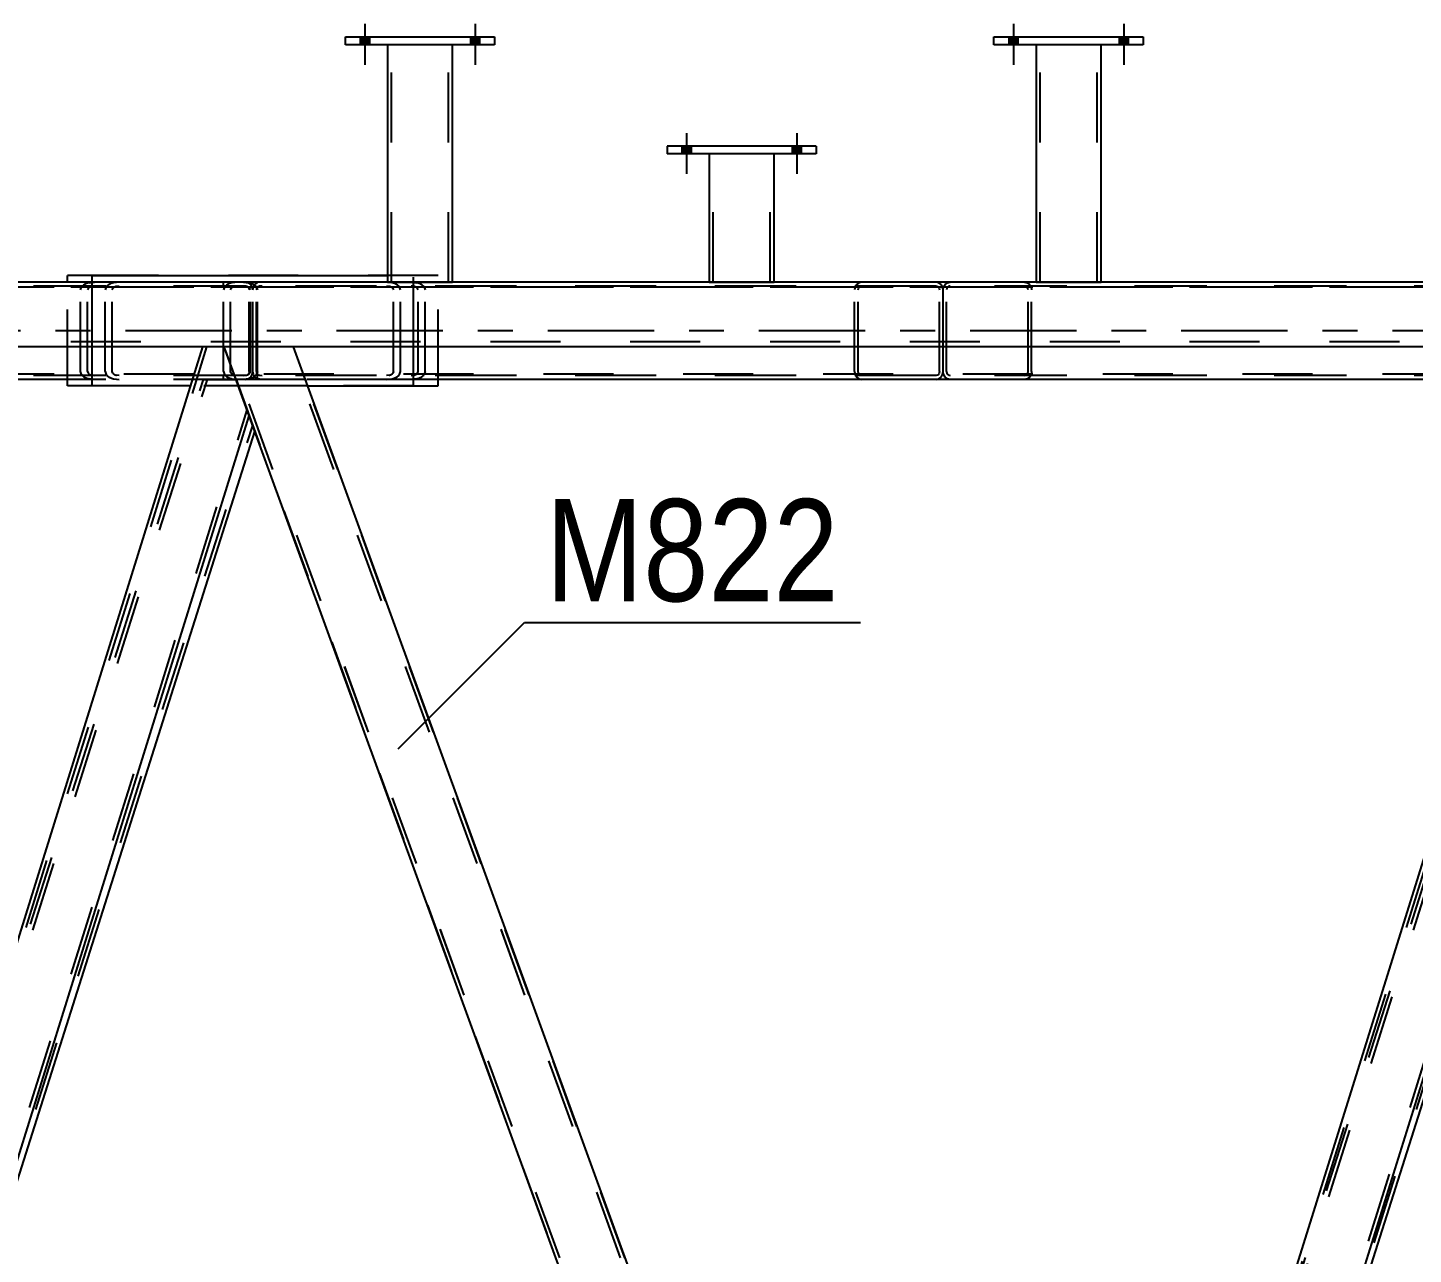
# Model space of a CAD drawing. Header units: millimetres. Extents: x -834 to 355, y -855 to -14.
# Drawn here: x 156.14 to 194.98, y -83.16 to -48.78 of the extents above; entities that cross this region are included whole.
import ezdxf

# ---------------------------------------------------------------- set-up
doc = ezdxf.new("R2010")
doc.units = ezdxf.units.MM
doc.linetypes.add('DXK_LINE_DOT2', pattern=[3.9198, 1.9599, -1.9599])
doc.linetypes.add('DXK_LINE_DOT3', pattern=[5.9187, 2.979, -0.9799, 0.9799, -0.9799])
doc.styles.add('Arial Narrow', font='ARIALN.TTF', dxfattribs={"height": 0.2})

# ---------------------------------------------------------------- blocks, each defined once
blk = doc.blocks.new('Bolt-570384938-10500 - 10424')
at = {"linetype": 'Continuous'}
for points in [[(183.895, -49.036), (183.64, -49.036), (183.64, -49.255), (183.895, -49.255)], [(183.895, -49.036), (183.64, -49.036), (183.64, -49.255), (183.895, -49.255)], [(186.986, -49.036), (186.731, -49.036), (186.731, -49.255), (186.986, -49.255)], [(186.986, -49.036), (186.731, -49.036), (186.731, -49.255), (186.986, -49.255)]]:
    blk.add_hatch(color=1, dxfattribs=at).paths.add_polyline_path(points)
at = {"color": 1, "linetype": 'Continuous'}
for p, q in [((183.767, -48.673), (183.767, -49.818)), ((183.767, -48.673), (183.767, -49.818)), ((186.858, -48.673), (186.858, -49.818)), ((186.858, -48.673), (186.858, -49.818)), ((183.64, -49.036), (183.64, -49.255)), ((183.64, -49.036), (183.64, -49.255)), ((183.895, -49.036), (183.895, -49.255)), ((183.895, -49.036), (183.895, -49.255)), ((186.731, -49.036), (186.731, -49.255)), ((186.731, -49.036), (186.731, -49.255)), ((186.986, -49.036), (186.986, -49.255)), ((186.986, -49.036), (186.986, -49.255))]:
    blk.add_line(p, q, dxfattribs=at)
blk = doc.blocks.new('Bolt-570384938-10501 - 10424')
at = {"linetype": 'Continuous'}
for points in [[(183.895, -49.036), (183.64, -49.036), (183.64, -49.255), (183.895, -49.255)], [(183.895, -49.036), (183.64, -49.036), (183.64, -49.255), (183.895, -49.255)], [(186.986, -49.036), (186.731, -49.036), (186.731, -49.255), (186.986, -49.255)], [(186.986, -49.036), (186.731, -49.036), (186.731, -49.255), (186.986, -49.255)]]:
    blk.add_hatch(color=1, dxfattribs=at).paths.add_polyline_path(points)
at = {"color": 1, "linetype": 'Continuous'}
for p, q in [((183.767, -48.673), (183.767, -49.818)), ((183.767, -48.673), (183.767, -49.818)), ((186.858, -48.673), (186.858, -49.818)), ((186.858, -48.673), (186.858, -49.818)), ((183.64, -49.036), (183.64, -49.255)), ((183.64, -49.036), (183.64, -49.255)), ((183.895, -49.036), (183.895, -49.255)), ((183.895, -49.036), (183.895, -49.255)), ((186.731, -49.036), (186.731, -49.255)), ((186.731, -49.036), (186.731, -49.255)), ((186.986, -49.036), (186.986, -49.255)), ((186.986, -49.036), (186.986, -49.255))]:
    blk.add_line(p, q, dxfattribs=at)
blk = doc.blocks.new('Bolt-570384938-11426 - 10424')
at = {"linetype": 'Continuous'}
for points in [[(165.713, -49.036), (165.458, -49.036), (165.458, -49.255), (165.713, -49.255)], [(165.713, -49.036), (165.458, -49.036), (165.458, -49.255), (165.713, -49.255)], [(168.804, -49.036), (168.549, -49.036), (168.549, -49.255), (168.804, -49.255)], [(168.804, -49.036), (168.549, -49.036), (168.549, -49.255), (168.804, -49.255)]]:
    blk.add_hatch(color=1, dxfattribs=at).paths.add_polyline_path(points)
at = {"color": 1, "linetype": 'Continuous'}
for p, q in [((165.586, -48.673), (165.586, -49.818)), ((165.586, -48.673), (165.586, -49.818)), ((168.676, -48.673), (168.676, -49.818)), ((168.676, -48.673), (168.676, -49.818)), ((165.458, -49.036), (165.458, -49.255)), ((165.458, -49.036), (165.458, -49.255)), ((165.713, -49.036), (165.713, -49.255)), ((165.713, -49.036), (165.713, -49.255)), ((168.549, -49.036), (168.549, -49.255)), ((168.549, -49.036), (168.549, -49.255)), ((168.804, -49.036), (168.804, -49.255)), ((168.804, -49.036), (168.804, -49.255))]:
    blk.add_line(p, q, dxfattribs=at)
blk = doc.blocks.new('Bolt-570384938-10502 - 10424')
at = {"linetype": 'Continuous'}
for points in [[(165.713, -49.036), (165.458, -49.036), (165.458, -49.255), (165.713, -49.255)], [(165.713, -49.036), (165.458, -49.036), (165.458, -49.255), (165.713, -49.255)], [(168.804, -49.036), (168.549, -49.036), (168.549, -49.255), (168.804, -49.255)], [(168.804, -49.036), (168.549, -49.036), (168.549, -49.255), (168.804, -49.255)]]:
    blk.add_hatch(color=1, dxfattribs=at).paths.add_polyline_path(points)
at = {"color": 1, "linetype": 'Continuous'}
for p, q in [((165.586, -48.673), (165.586, -49.818)), ((165.586, -48.673), (165.586, -49.818)), ((168.676, -48.673), (168.676, -49.818)), ((168.676, -48.673), (168.676, -49.818)), ((165.458, -49.036), (165.458, -49.255)), ((165.458, -49.036), (165.458, -49.255)), ((165.713, -49.036), (165.713, -49.255)), ((165.713, -49.036), (165.713, -49.255)), ((168.549, -49.036), (168.549, -49.255)), ((168.549, -49.036), (168.549, -49.255)), ((168.804, -49.036), (168.804, -49.255)), ((168.804, -49.036), (168.804, -49.255))]:
    blk.add_line(p, q, dxfattribs=at)
blk = doc.blocks.new('Part-570384938-10480 - 10424')
at = {"color": 7, "linetype": 'DXK_LINE_DOT2'}
for p, q in [((165.04, -49.255), (165.04, -49.036)), ((165.04, -49.036), (169.222, -49.036)), ((169.222, -49.255), (165.04, -49.255)), ((169.222, -49.036), (169.222, -49.255))]:
    blk.add_line(p, q, dxfattribs=at)
blk = doc.blocks.new('Part-570384938-10571 - 10424')
at = {"color": 7, "linetype": 'DXK_LINE_DOT2'}
for p, q in [((168.04, -49.255), (166.222, -49.255)), ((166.222, -49.255), (166.222, -55.911)), ((166.239, -49.255), (166.222, -49.255)), ((166.331, -55.911), (166.331, -49.255)), ((167.931, -55.911), (167.931, -49.255)), ((168.04, -55.911), (168.04, -49.255)), ((166.222, -55.911), (168.04, -55.911))]:
    blk.add_line(p, q, dxfattribs=at)
blk = doc.blocks.new('Part-570384938-10646 - 10424')
at = {"color": 2, "linetype": 'Continuous'}
for p, q in [((184.404, -49.255), (184.404, -55.911)), ((186.222, -55.911), (186.222, -49.255)), ((184.404, -55.911), (186.222, -55.911))]:
    blk.add_line(p, q, dxfattribs=at)
at = {"color": 7, "linetype": 'DXK_LINE_DOT2'}
for p, q in [((186.222, -49.255), (184.404, -49.255)), ((184.404, -49.255), (184.42, -49.255)), ((184.513, -55.911), (184.513, -49.255)), ((186.113, -55.911), (186.113, -49.255)), ((186.105, -55.911), (186.087, -55.911)), ((186.087, -55.911), (186.105, -55.911)), ((186.105, -55.911), (186.113, -55.911)), ((186.113, -55.911), (186.105, -55.911))]:
    blk.add_line(p, q, dxfattribs=at)
blk = doc.blocks.new('Part-570384938-10649 - 10424')
at = {"color": 2, "linetype": 'Continuous'}
for p, q in [((183.222, -49.255), (183.222, -49.036)), ((183.222, -49.036), (187.404, -49.036)), ((187.404, -49.255), (183.222, -49.255)), ((187.404, -49.036), (187.404, -49.255))]:
    blk.add_line(p, q, dxfattribs=at)
blk = doc.blocks.new('Part-570384938-10652 - 10424')
at = {"color": 7, "linetype": 'DXK_LINE_DOT2'}
for p, q in [((186.222, -49.255), (184.404, -49.255)), ((184.404, -49.255), (184.404, -55.911)), ((184.42, -49.255), (184.404, -49.255)), ((184.513, -55.911), (184.513, -49.255)), ((186.113, -55.911), (186.113, -49.255)), ((186.222, -55.911), (186.222, -49.255)), ((184.404, -55.911), (186.222, -55.911))]:
    blk.add_line(p, q, dxfattribs=at)
blk = doc.blocks.new('Part-570384938-10655 - 10424')
at = {"color": 2, "linetype": 'Continuous'}
for p, q in [((166.222, -49.255), (166.222, -55.911)), ((168.04, -55.911), (168.04, -49.255)), ((166.222, -55.911), (168.04, -55.911))]:
    blk.add_line(p, q, dxfattribs=at)
at = {"color": 7, "linetype": 'DXK_LINE_DOT2'}
for p, q in [((168.04, -49.255), (166.222, -49.255)), ((166.222, -49.255), (166.239, -49.255)), ((166.331, -55.911), (166.331, -49.255)), ((167.931, -55.911), (167.931, -49.255)), ((167.923, -55.911), (167.905, -55.911)), ((167.905, -55.911), (167.923, -55.911)), ((167.923, -55.911), (167.931, -55.911)), ((167.931, -55.911), (167.923, -55.911))]:
    blk.add_line(p, q, dxfattribs=at)
blk = doc.blocks.new('Part-570384938-10676 - 10424')
at = {"color": 2, "linetype": 'Continuous'}
for p, q in [((165.04, -49.255), (165.04, -49.036)), ((165.04, -49.036), (169.222, -49.036)), ((169.222, -49.255), (165.04, -49.255)), ((169.222, -49.036), (169.222, -49.255))]:
    blk.add_line(p, q, dxfattribs=at)
blk = doc.blocks.new('Part-570384938-10679 - 10424')
at = {"color": 2, "linetype": 'Continuous'}
for p, q in [((175.239, -52.314), (175.239, -55.909)), ((177.057, -55.909), (177.057, -52.314))]:
    blk.add_line(p, q, dxfattribs=at)
at = {"color": 7, "linetype": 'DXK_LINE_DOT2'}
for p, q in [((177.057, -52.314), (175.239, -52.314)), ((175.256, -52.314), (175.239, -52.314)), ((175.348, -55.91), (175.348, -52.314)), ((176.948, -55.91), (176.948, -52.314)), ((175.239, -55.909), (175.239, -55.91)), ((175.239, -55.91), (177.057, -55.91)), ((177.057, -55.91), (177.057, -55.909)), ((177.057, -55.909), (177.057, -55.91))]:
    blk.add_line(p, q, dxfattribs=at)
blk = doc.blocks.new('Part-570384938-10742 - 10424')
at = {"color": 2, "linetype": 'Continuous'}
for p, q in [((161.663, -57.727), (161.645, -57.727)), ((163.436, -57.727), (161.663, -57.727)), ((163.58, -57.727), (163.436, -57.727)), ((163.58, -57.727), (183.06, -111.25)), ((181.663, -112.727), (162.348, -59.659))]:
    blk.add_line(p, q, dxfattribs=at)
at = {"color": 7, "linetype": 'DXK_LINE_DOT2'}
for p, q in [((162.348, -59.659), (161.645, -57.727)), ((181.779, -112.727), (161.761, -57.727)), ((183.482, -112.727), (163.464, -57.727)), ((163.562, -57.727), (163.512, -57.727)), ((163.58, -57.727), (163.562, -57.727)), ((183.598, -112.727), (183.06, -111.25)), ((181.663, -112.727), (183.598, -112.727)), ((181.663, -112.727), (181.681, -112.727))]:
    blk.add_line(p, q, dxfattribs=at)
blk = doc.blocks.new('Part-570384938-10748 - 10424')
at = {"color": 7, "linetype": 'DXK_LINE_DOT2'}
for p, q in [((183.068, -111.271), (199.758, -58.637)), ((183.129, -111.439), (199.873, -58.637)), ((199.758, -58.637), (200.673, -58.637)), ((200.673, -58.637), (201.204, -60.094)), ((184.399, -112.728), (201.143, -59.926)), ((183.598, -112.728), (183.068, -111.271)), ((184.513, -112.728), (184.571, -112.546)), ((184.513, -112.728), (183.598, -112.728))]:
    blk.add_line(p, q, dxfattribs=at)
at = {"color": 2, "linetype": 'Continuous'}
blk.add_line((184.571, -112.546), (201.204, -60.094), dxfattribs=at)
blk = doc.blocks.new('Part-570384938-10751 - 10424')
at = {"color": 7, "linetype": 'DXK_LINE_DOT2'}
for p, q in [((144.371, -111.271), (161.061, -58.637)), ((144.432, -111.439), (161.175, -58.637)), ((161.061, -58.637), (161.976, -58.637)), ((161.976, -58.637), (162.506, -60.094)), ((145.702, -112.728), (162.445, -59.926)), ((144.901, -112.728), (144.371, -111.271)), ((145.816, -112.728), (145.874, -112.546)), ((145.816, -112.728), (144.901, -112.728))]:
    blk.add_line(p, q, dxfattribs=at)
at = {"color": 2, "linetype": 'Continuous'}
blk.add_line((145.874, -112.546), (162.506, -60.094), dxfattribs=at)
blk = doc.blocks.new('Part-570384938-11233 - 10424')
at = {"color": 2, "linetype": 'Continuous'}
for p, q in [((157.943, -55.909), (157.943, -55.728)), ((157.943, -55.728), (166.222, -55.728)), ((157.943, -58.819), (157.943, -57.727)), ((166.951, -58.819), (166.951, -57.727)), ((160.706, -58.819), (157.943, -58.819)), ((163.977, -58.819), (166.951, -58.819))]:
    blk.add_line(p, q, dxfattribs=at)
at = {"color": 7, "linetype": 'DXK_LINE_DOT2'}
for p, q in [((157.943, -57.727), (157.943, -55.909)), ((166.951, -55.728), (166.222, -55.728)), ((166.951, -57.727), (166.951, -55.728)), ((163.977, -58.819), (160.706, -58.819))]:
    blk.add_line(p, q, dxfattribs=at)
blk = doc.blocks.new('Part-570384938-10798 - 10424')
at = {"color": 2, "linetype": 'Continuous'}
for p, q in [((183.06, -111.25), (199.743, -57.727)), ((200.342, -57.727), (199.743, -57.727)), ((200.922, -59.321), (200.342, -57.727)), ((201.046, -59.659), (200.922, -59.321)), ((184.504, -112.727), (201.046, -59.659)), ((183.598, -112.727), (183.06, -111.25))]:
    blk.add_line(p, q, dxfattribs=at)
at = {"color": 7, "linetype": 'DXK_LINE_DOT2'}
for p, q in [((183.122, -111.419), (199.858, -57.727)), ((199.761, -57.727), (199.743, -57.727)), ((184.39, -112.727), (200.984, -59.49)), ((201.046, -59.659), (200.97, -59.451)), ((184.504, -112.727), (183.598, -112.727))]:
    blk.add_line(p, q, dxfattribs=at)
blk = doc.blocks.new('Part-570384938-10831 - 10424')
at = {"color": 2, "linetype": 'Continuous'}
for p, q in [((144.363, -111.25), (161.046, -57.727)), ((161.645, -57.727), (161.046, -57.727)), ((162.225, -59.321), (161.645, -57.727)), ((162.348, -59.659), (162.225, -59.321)), ((145.807, -112.727), (162.348, -59.659)), ((144.901, -112.727), (144.363, -111.25))]:
    blk.add_line(p, q, dxfattribs=at)
at = {"color": 7, "linetype": 'DXK_LINE_DOT2'}
for p, q in [((144.425, -111.419), (161.16, -57.727)), ((161.063, -57.727), (161.046, -57.727)), ((145.693, -112.727), (162.287, -59.49)), ((162.348, -59.659), (162.272, -59.451)), ((145.807, -112.727), (144.901, -112.727))]:
    blk.add_line(p, q, dxfattribs=at)
blk = doc.blocks.new('Part-570384938-10880 - 10424')
at = {"color": 7, "linetype": 'DXK_LINE_DOT2'}
for p, q in [((304.34, -55.909), (2.586, -55.909)), ((168.04, -55.909), (166.222, -55.909)), ((186.222, -55.909), (184.404, -55.909)), ((304.34, -56.055), (-21.747, -56.055)), ((304.34, -57.582), (-21.747, -57.582)), ((304.34, -57.727), (6.855, -57.727)), ((163.58, -57.727), (161.046, -57.727))]:
    blk.add_line(p, q, dxfattribs=at)
at = {"color": 2, "linetype": 'Continuous'}
for p, q in [((166.222, -55.909), (149.858, -55.909)), ((184.404, -55.909), (168.04, -55.909)), ((202.586, -55.909), (186.222, -55.909)), ((161.046, -57.727), (124.882, -57.727)), ((199.743, -57.727), (163.58, -57.727))]:
    blk.add_line(p, q, dxfattribs=at)
blk = doc.blocks.new('Bolt-570384938-11436 - 10424')
at = {"linetype": 'Continuous'}
for points in [[(174.73, -52.096), (174.476, -52.096), (174.476, -52.314), (174.73, -52.314)], [(174.73, -52.096), (174.476, -52.096), (174.476, -52.314), (174.73, -52.314)], [(177.821, -52.096), (177.566, -52.096), (177.566, -52.314), (177.821, -52.314)], [(177.821, -52.096), (177.566, -52.096), (177.566, -52.314), (177.821, -52.314)]]:
    blk.add_hatch(color=1, dxfattribs=at).paths.add_polyline_path(points)
at = {"color": 1, "linetype": 'Continuous'}
for p, q in [((174.603, -51.732), (174.603, -52.878)), ((174.603, -51.732), (174.603, -52.878)), ((177.694, -51.732), (177.694, -52.878)), ((177.694, -51.732), (177.694, -52.878)), ((174.476, -52.096), (174.476, -52.314)), ((174.476, -52.096), (174.476, -52.314)), ((174.73, -52.096), (174.73, -52.314)), ((174.73, -52.096), (174.73, -52.314)), ((177.566, -52.096), (177.566, -52.314)), ((177.566, -52.096), (177.566, -52.314)), ((177.821, -52.096), (177.821, -52.314)), ((177.821, -52.096), (177.821, -52.314))]:
    blk.add_line(p, q, dxfattribs=at)
blk = doc.blocks.new('Part-570384938-11065 - 10424')
at = {"color": 7, "linetype": 'DXK_LINE_DOT2'}
for p, q in [((143.157, -55.973), (143.221, -55.926)), ((143.221, -55.926), (143.297, -55.909)), ((162.249, -55.909), (143.297, -55.909)), ((145.381, -55.909), (145.457, -55.926)), ((145.457, -55.926), (145.522, -55.973)), ((158.704, -55.909), (158.552, -55.926)), ((161.625, -56.019), (161.625, -55.909)), ((162.325, -55.926), (162.249, -55.909)), ((162.389, -55.973), (162.325, -55.926)), ((143.098, -56.128), (143.113, -56.044)), ((143.098, -57.727), (143.098, -56.128)), ((143.113, -56.044), (143.157, -55.973)), ((143.205, -56.086), (143.198, -56.128)), ((143.198, -58.419), (143.198, -56.128)), ((143.227, -56.051), (143.205, -56.086)), ((143.259, -56.027), (143.227, -56.051)), ((143.297, -56.019), (143.259, -56.027)), ((162.249, -56.019), (143.297, -56.019)), ((145.419, -56.027), (145.381, -56.019)), ((145.451, -56.051), (145.419, -56.027)), ((145.473, -56.086), (145.451, -56.051)), ((145.48, -56.128), (145.473, -56.086)), ((145.48, -58.419), (145.48, -56.128)), ((145.522, -55.973), (145.565, -56.044)), ((145.565, -56.044), (145.58, -56.128)), ((145.58, -58.419), (145.58, -56.128)), ((158.329, -56.066), (158.307, -56.128)), ((158.307, -58.419), (158.307, -56.128)), ((158.337, -56.044), (158.329, -56.066)), ((158.505, -56.128), (158.52, -56.086)), ((158.505, -58.419), (158.505, -56.128)), ((158.628, -56.027), (158.704, -56.019)), ((162.249, -56.019), (162.287, -56.027)), ((162.287, -56.027), (162.319, -56.051)), ((162.319, -56.051), (162.34, -56.086)), ((162.34, -56.086), (162.348, -56.128)), ((162.348, -58.419), (162.348, -56.128)), ((162.432, -56.044), (162.389, -55.973)), ((162.447, -56.128), (162.432, -56.044)), ((162.447, -58.419), (162.447, -56.128)), ((143.198, -58.419), (143.205, -58.46)), ((143.205, -58.46), (143.227, -58.496)), ((143.227, -58.496), (143.259, -58.519)), ((143.259, -58.519), (143.297, -58.528)), ((162.249, -58.528), (143.297, -58.528)), ((145.381, -58.528), (145.419, -58.519)), ((145.457, -58.62), (145.381, -58.637)), ((145.419, -58.519), (145.451, -58.496)), ((145.451, -58.496), (145.473, -58.46)), ((145.522, -58.573), (145.457, -58.62)), ((145.473, -58.46), (145.48, -58.419)), ((145.565, -58.502), (145.522, -58.573)), ((145.58, -58.419), (145.565, -58.502)), ((162.249, -58.637), (157.943, -58.637)), ((158.307, -58.419), (158.337, -58.502)), ((158.52, -58.46), (158.505, -58.419)), ((158.552, -58.62), (158.704, -58.637)), ((158.704, -58.528), (158.628, -58.519)), ((161.625, -58.637), (161.625, -58.528)), ((162.287, -58.519), (162.249, -58.528)), ((162.249, -58.637), (162.325, -58.62)), ((162.319, -58.496), (162.287, -58.519)), ((162.34, -58.46), (162.319, -58.496)), ((162.325, -58.62), (162.389, -58.573)), ((162.348, -58.419), (162.34, -58.46)), ((162.389, -58.573), (162.432, -58.502)), ((162.432, -58.502), (162.447, -58.419))]:
    blk.add_line(p, q, dxfattribs=at)
at = {"color": 2, "linetype": 'Continuous'}
for p, q in [((143.098, -58.419), (143.098, -57.727)), ((143.113, -58.502), (143.098, -58.419)), ((143.157, -58.573), (143.113, -58.502)), ((143.221, -58.62), (143.157, -58.573)), ((143.297, -58.637), (143.221, -58.62)), ((157.943, -58.637), (143.297, -58.637))]:
    blk.add_line(p, q, dxfattribs=at)
at = {"color": 7, "linetype": 'DXK_LINE_DOT2'}
for centre, radius, start, end in [((158.613, -56.292), 0.371, 99.5182, 138.0638), ((158.659, -56.21), 0.186, 99.5182, 138.0638), ((158.613, -58.254), 0.371, 221.9362, 260.4818), ((158.659, -58.336), 0.186, 221.9362, 260.4818)]:
    blk.add_arc(centre, radius, start, end, dxfattribs=at)
blk = doc.blocks.new('Part-570384938-11068 - 10424')
at = {"color": 7, "linetype": 'DXK_LINE_DOT2'}
for p, q in [((162.182, -55.909), (123.324, -55.909)), ((157.861, -55.926), (158.013, -55.909)), ((162.182, -55.909), (162.334, -55.926)), ((162.182, -56.019), (123.324, -56.019)), ((157.616, -56.128), (157.646, -56.044)), ((157.616, -58.419), (157.616, -56.128)), ((157.83, -56.086), (157.815, -56.128)), ((157.815, -58.419), (157.815, -56.128)), ((158.013, -56.019), (157.937, -56.027)), ((162.258, -56.027), (162.182, -56.019)), ((162.38, -56.128), (162.365, -56.086)), ((162.38, -58.419), (162.38, -56.128)), ((162.549, -56.044), (162.551, -56.051)), ((162.551, -56.051), (162.579, -56.128)), ((162.579, -58.419), (162.579, -56.128)), ((162.182, -58.528), (123.324, -58.528)), ((162.182, -58.637), (143.297, -58.637)), ((157.646, -58.502), (157.616, -58.419)), ((157.815, -58.419), (157.83, -58.46)), ((158.013, -58.637), (157.861, -58.62)), ((157.937, -58.519), (158.013, -58.528)), ((162.182, -58.528), (162.258, -58.519)), ((162.334, -58.62), (162.182, -58.637)), ((162.365, -58.46), (162.38, -58.419)), ((162.572, -58.438), (162.549, -58.502)), ((162.579, -58.419), (162.572, -58.438))]:
    blk.add_line(p, q, dxfattribs=at)
for centre, radius, start, end in [((157.923, -56.292), 0.371, 99.5182, 138.0638), ((162.272, -56.292), 0.371, 41.9362, 80.4818), ((157.968, -56.21), 0.186, 99.5182, 138.0638), ((162.227, -56.21), 0.186, 41.9362, 80.4818), ((157.923, -58.254), 0.371, 221.9362, 260.4818), ((157.968, -58.336), 0.186, 221.9362, 260.4818), ((162.227, -58.336), 0.186, 279.5182, 318.0638), ((162.272, -58.254), 0.371, 279.5182, 318.0638)]:
    blk.add_arc(centre, radius, start, end, dxfattribs=at)
blk = doc.blocks.new('Part-570384938-11070 - 10424')
at = {"color": 7, "linetype": 'DXK_LINE_DOT2'}
for p, q in [((163.911, -58.637), (161.976, -58.637)), ((161.976, -58.637), (181.663, -112.728)), ((181.78, -112.728), (162.092, -58.637)), ((183.482, -112.728), (163.795, -58.637)), ((183.598, -112.728), (163.911, -58.637)), ((181.663, -112.728), (183.598, -112.728)), ((181.681, -112.728), (181.663, -112.728))]:
    blk.add_line(p, q, dxfattribs=at)
blk = doc.blocks.new('Part-570384938-11099 - 10424')
at = {"color": 7, "linetype": 'DXK_LINE_DOT2'}
for p, q in [((181.854, -55.973), (181.918, -55.926)), ((181.918, -55.926), (181.994, -55.91)), ((200.946, -55.91), (181.994, -55.91)), ((184.079, -55.91), (184.155, -55.926)), ((184.155, -55.926), (184.219, -55.973)), ((197.401, -55.91), (197.249, -55.926)), ((200.322, -56.019), (200.322, -55.91)), ((201.022, -55.926), (200.946, -55.91)), ((201.086, -55.973), (201.022, -55.926)), ((181.796, -56.128), (181.811, -56.044)), ((181.796, -57.727), (181.796, -56.128)), ((181.811, -56.044), (181.854, -55.973)), ((181.903, -56.086), (181.895, -56.128)), ((181.895, -58.419), (181.895, -56.128)), ((181.924, -56.051), (181.903, -56.086)), ((181.956, -56.027), (181.924, -56.051)), ((181.994, -56.019), (181.956, -56.027)), ((200.946, -56.019), (181.994, -56.019)), ((184.117, -56.027), (184.079, -56.019)), ((184.149, -56.051), (184.117, -56.027)), ((184.17, -56.086), (184.149, -56.051)), ((184.178, -56.128), (184.17, -56.086)), ((184.178, -58.419), (184.178, -56.128)), ((184.219, -55.973), (184.262, -56.044)), ((184.262, -56.044), (184.277, -56.128)), ((184.277, -58.419), (184.277, -56.128)), ((197.027, -56.066), (197.004, -56.128)), ((197.004, -58.419), (197.004, -56.128)), ((197.034, -56.044), (197.027, -56.066)), ((197.203, -56.128), (197.218, -56.086)), ((197.203, -58.419), (197.203, -56.128)), ((197.325, -56.027), (197.401, -56.019)), ((200.946, -56.019), (200.984, -56.027)), ((200.984, -56.027), (201.016, -56.051)), ((201.016, -56.051), (201.038, -56.086)), ((201.038, -56.086), (201.045, -56.128)), ((201.045, -58.419), (201.045, -56.128)), ((201.129, -56.044), (201.086, -55.973)), ((201.144, -56.128), (201.129, -56.044)), ((201.144, -58.419), (201.144, -56.128)), ((181.895, -58.419), (181.903, -58.46)), ((181.903, -58.46), (181.924, -58.496)), ((181.924, -58.496), (181.956, -58.519)), ((181.956, -58.519), (181.994, -58.528)), ((200.946, -58.528), (181.994, -58.528)), ((184.079, -58.528), (184.117, -58.519)), ((184.155, -58.62), (184.079, -58.637)), ((184.117, -58.519), (184.149, -58.496)), ((184.149, -58.496), (184.17, -58.46)), ((184.219, -58.573), (184.155, -58.62)), ((184.17, -58.46), (184.178, -58.419)), ((184.262, -58.502), (184.219, -58.573)), ((184.277, -58.419), (184.262, -58.502)), ((200.946, -58.637), (196.641, -58.637)), ((197.004, -58.419), (197.034, -58.502)), ((197.218, -58.46), (197.203, -58.419)), ((197.249, -58.62), (197.401, -58.637)), ((197.401, -58.528), (197.325, -58.519)), ((200.322, -58.637), (200.322, -58.528)), ((200.984, -58.519), (200.946, -58.528)), ((200.946, -58.637), (201.022, -58.62)), ((201.016, -58.496), (200.984, -58.519)), ((201.038, -58.46), (201.016, -58.496)), ((201.022, -58.62), (201.086, -58.573)), ((201.045, -58.419), (201.038, -58.46)), ((201.086, -58.573), (201.129, -58.502)), ((201.129, -58.502), (201.144, -58.419))]:
    blk.add_line(p, q, dxfattribs=at)
at = {"color": 2, "linetype": 'Continuous'}
for p, q in [((181.796, -58.419), (181.796, -57.727)), ((181.811, -58.502), (181.796, -58.419)), ((181.854, -58.573), (181.811, -58.502)), ((181.918, -58.62), (181.854, -58.573)), ((181.994, -58.637), (181.918, -58.62)), ((196.641, -58.637), (181.994, -58.637))]:
    blk.add_line(p, q, dxfattribs=at)
at = {"color": 7, "linetype": 'DXK_LINE_DOT2'}
for centre, radius, start, end in [((197.311, -56.292), 0.371, 99.5182, 138.0638), ((197.356, -56.21), 0.186, 99.5182, 138.0638), ((197.311, -58.254), 0.371, 221.9362, 260.4818), ((197.356, -58.336), 0.186, 221.9362, 260.4818)]:
    blk.add_arc(centre, radius, start, end, dxfattribs=at)
blk = doc.blocks.new('Part-570384938-11102 - 10424')
at = {"color": 7, "linetype": 'DXK_LINE_DOT2'}
for p, q in [((162.022, -55.91), (161.87, -55.926)), ((200.879, -55.91), (162.022, -55.91)), ((166.342, -55.926), (166.19, -55.91)), ((161.647, -56.066), (161.625, -56.128)), ((161.625, -58.419), (161.625, -56.128)), ((161.655, -56.044), (161.647, -56.066)), ((161.823, -56.128), (161.838, -56.086)), ((161.823, -58.419), (161.823, -56.128)), ((161.946, -56.027), (162.022, -56.019)), ((200.879, -56.019), (162.022, -56.019)), ((166.19, -56.019), (166.266, -56.027)), ((166.374, -56.086), (166.389, -56.128)), ((166.389, -58.419), (166.389, -56.128)), ((166.565, -56.066), (166.557, -56.044)), ((166.587, -56.128), (166.565, -56.066)), ((166.587, -58.419), (166.587, -56.128)), ((161.625, -58.419), (161.655, -58.502)), ((161.838, -58.46), (161.823, -58.419)), ((161.87, -58.62), (162.022, -58.637)), ((162.022, -58.528), (161.946, -58.519)), ((200.879, -58.528), (162.022, -58.528)), ((166.951, -58.637), (162.022, -58.637)), ((166.266, -58.519), (166.19, -58.528)), ((166.19, -58.637), (166.342, -58.62)), ((166.389, -58.419), (166.374, -58.46)), ((166.557, -58.502), (166.587, -58.419)), ((200.879, -58.637), (181.994, -58.637))]:
    blk.add_line(p, q, dxfattribs=at)
at = {"color": 2, "linetype": 'Continuous'}
blk.add_line((181.994, -58.637), (166.951, -58.637), dxfattribs=at)
at = {"color": 7, "linetype": 'DXK_LINE_DOT2'}
for centre, radius, start, end in [((161.931, -56.292), 0.371, 99.5182, 138.0638), ((166.281, -56.292), 0.371, 41.9362, 80.4818), ((161.976, -56.21), 0.186, 99.5182, 138.0638), ((166.236, -56.21), 0.186, 41.9362, 80.4818), ((161.931, -58.254), 0.371, 221.9362, 260.4818), ((161.976, -58.336), 0.186, 221.9362, 260.4818), ((166.236, -58.336), 0.186, 279.5182, 318.0638), ((166.281, -58.254), 0.371, 279.5182, 318.0638)]:
    blk.add_arc(centre, radius, start, end, dxfattribs=at)
blk = doc.blocks.new('Part-570384938-11139 - 10424')
at = {"color": 7, "linetype": 'DXK_LINE_DOT2'}
for p, q in [((297.987, -55.909), (-20.517, -55.91)), ((297.987, -56.055), (-20.517, -56.055)), ((297.987, -58.491), (-20.517, -58.491)), ((283.734, -58.637), (2.463, -58.637))]:
    blk.add_line(p, q, dxfattribs=at)
at = {"color": 7, "linetype": 'DXK_LINE_DOT3'}
blk.add_line((297.987, -57.273), (-20.517, -57.273), dxfattribs=at)
blk = doc.blocks.new('Part-570384938-11169 - 10424')
at = {"color": 2, "linetype": 'Continuous'}
for p, q in [((157.943, -55.728), (157.253, -55.728)), ((157.253, -55.909), (157.253, -55.728)), ((157.253, -58.819), (157.253, -58.637)), ((167.642, -58.819), (167.642, -58.637)), ((157.943, -58.819), (157.253, -58.819)), ((166.951, -58.819), (167.642, -58.819))]:
    blk.add_line(p, q, dxfattribs=at)
at = {"color": 7, "linetype": 'DXK_LINE_DOT2'}
for p, q in [((157.253, -58.637), (157.253, -55.909)), ((167.642, -55.728), (157.943, -55.728)), ((167.642, -58.637), (167.642, -55.728)), ((166.951, -58.819), (157.943, -58.819))]:
    blk.add_line(p, q, dxfattribs=at)
blk = doc.blocks.new('Part-570384938-11200 - 10424')
at = {"color": 7, "linetype": 'DXK_LINE_DOT2'}
for p, q in [((162.505, -55.973), (162.57, -55.926)), ((162.57, -55.926), (162.579, -55.924)), ((162.712, -55.91), (162.579, -55.924)), ((162.579, -58.622), (162.579, -55.924)), ((181.597, -55.91), (162.712, -55.91)), ((166.881, -55.91), (167.033, -55.926)), ((179.437, -55.926), (179.373, -55.973)), ((179.513, -55.91), (179.437, -55.926)), ((181.673, -55.926), (181.597, -55.91)), ((181.738, -55.973), (181.673, -55.926)), ((162.447, -56.128), (162.462, -56.044)), ((162.447, -58.419), (162.447, -56.128)), ((162.462, -56.044), (162.505, -55.973)), ((162.554, -56.086), (162.546, -56.128)), ((162.546, -58.419), (162.546, -56.128)), ((162.572, -56.051), (162.554, -56.086)), ((162.636, -56.027), (162.572, -56.051)), ((162.572, -58.496), (162.572, -56.051)), ((162.712, -56.019), (162.636, -56.027)), ((181.597, -56.019), (162.712, -56.019)), ((166.957, -56.027), (166.881, -56.019)), ((167.079, -56.128), (167.064, -56.086)), ((167.079, -58.419), (167.079, -56.128)), ((167.248, -56.044), (167.278, -56.128)), ((167.278, -58.419), (167.278, -56.128)), ((179.329, -56.044), (179.314, -56.128)), ((179.314, -58.419), (179.314, -56.128)), ((179.373, -55.973), (179.329, -56.044)), ((179.414, -56.128), (179.421, -56.086)), ((179.414, -58.419), (179.414, -56.128)), ((179.421, -56.086), (179.443, -56.051)), ((179.443, -56.051), (179.475, -56.027)), ((179.475, -56.027), (179.513, -56.019)), ((181.597, -56.019), (181.635, -56.027)), ((181.635, -56.027), (181.667, -56.051)), ((181.667, -56.051), (181.689, -56.086)), ((181.689, -56.086), (181.696, -56.128)), ((181.696, -58.419), (181.696, -56.128)), ((181.781, -56.044), (181.738, -55.973)), ((181.796, -56.128), (181.781, -56.044)), ((181.796, -58.419), (181.796, -56.128)), ((162.462, -58.502), (162.447, -58.419)), ((162.505, -58.573), (162.462, -58.502)), ((162.57, -58.62), (162.505, -58.573)), ((162.546, -58.419), (162.554, -58.46)), ((162.554, -58.46), (162.572, -58.496)), ((162.579, -58.622), (162.57, -58.62)), ((162.572, -58.496), (162.636, -58.519)), ((162.712, -58.637), (162.579, -58.622)), ((162.636, -58.519), (162.712, -58.528)), ((181.597, -58.528), (162.712, -58.528)), ((181.597, -58.637), (162.712, -58.637)), ((166.881, -58.528), (166.957, -58.519)), ((167.033, -58.62), (166.881, -58.637)), ((167.064, -58.46), (167.079, -58.419)), ((167.278, -58.419), (167.248, -58.502)), ((179.314, -58.419), (179.329, -58.502)), ((179.329, -58.502), (179.373, -58.573)), ((179.373, -58.573), (179.437, -58.62)), ((179.421, -58.46), (179.414, -58.419)), ((179.443, -58.496), (179.421, -58.46)), ((179.437, -58.62), (179.513, -58.637)), ((179.475, -58.519), (179.443, -58.496)), ((179.513, -58.528), (179.475, -58.519)), ((181.635, -58.519), (181.597, -58.528)), ((181.597, -58.637), (181.673, -58.62)), ((181.667, -58.496), (181.635, -58.519)), ((181.689, -58.46), (181.667, -58.496)), ((181.673, -58.62), (181.738, -58.573)), ((181.696, -58.419), (181.689, -58.46)), ((181.738, -58.573), (181.781, -58.502)), ((181.781, -58.502), (181.796, -58.419))]:
    blk.add_line(p, q, dxfattribs=at)
for centre, radius, start, end in [((166.971, -56.292), 0.371, 41.9362, 80.4818), ((166.926, -56.21), 0.186, 41.9362, 80.4818), ((166.926, -58.336), 0.186, 279.5182, 318.0638), ((166.971, -58.254), 0.371, 279.5182, 318.0638)]:
    blk.add_arc(centre, radius, start, end, dxfattribs=at)
blk = doc.blocks.new('Part-570384938-11266 - 10424')
at = {"color": 7, "linetype": 'DXK_LINE_DOT2'}
for p, q in [((183.222, -49.255), (183.222, -49.036)), ((183.222, -49.036), (187.404, -49.036)), ((187.404, -49.255), (183.222, -49.255)), ((187.404, -49.036), (187.404, -49.255))]:
    blk.add_line(p, q, dxfattribs=at)
blk = doc.blocks.new('Part-570384938-11435 - 10424')
at = {"color": 2, "linetype": 'Continuous'}
for p, q in [((178.239, -52.096), (174.057, -52.096)), ((174.057, -52.096), (174.057, -52.314)), ((178.239, -52.314), (174.057, -52.314)), ((178.239, -52.096), (178.239, -52.314))]:
    blk.add_line(p, q, dxfattribs=at)
blk = doc.blocks.new('Mark-570384938-10738 - 10424')
at = {"color": 30, "linetype": 'Continuous'}
for p, q in [((166.525, -68.989), (170.06, -65.454)), ((170.06, -65.454), (179.484, -65.454))]:
    blk.add_line(p, q, dxfattribs=at)
at = {"color": 0}
blk.add_wipeout([(178.884, -64.854), (178.884, -61.854), (170.66, -61.854), (170.66, -64.854)], dxfattribs=at)
blk.add_wipeout([(178.884, -64.854), (178.884, -61.854), (170.66, -61.854), (170.66, -64.854)], dxfattribs=at)
at = {"color": 3, "style": 'Arial Narrow'}
blk.add_text('M822', height=2.8633, dxfattribs=at).set_placement((170.66, -64.854))

msp = doc.modelspace()

# ---------------------------------------------------------------- block references
for name in ['Bolt-570384938-11426 - 10424', 'Bolt-570384938-10502 - 10424', 'Bolt-570384938-10500 - 10424', 'Bolt-570384938-10501 - 10424', 'Part-570384938-10480 - 10424', 'Part-570384938-10676 - 10424', 'Part-570384938-10571 - 10424', 'Part-570384938-10655 - 10424', 'Part-570384938-10649 - 10424', 'Part-570384938-11266 - 10424', 'Part-570384938-10646 - 10424', 'Part-570384938-10652 - 10424', 'Bolt-570384938-11436 - 10424', 'Part-570384938-11435 - 10424', 'Part-570384938-10679 - 10424', 'Part-570384938-10880 - 10424', 'Part-570384938-11139 - 10424', 'Part-570384938-11068 - 10424', 'Part-570384938-11065 - 10424', 'Part-570384938-11169 - 10424', 'Part-570384938-11233 - 10424', 'Part-570384938-11102 - 10424', 'Part-570384938-11200 - 10424', 'Part-570384938-11099 - 10424', 'Part-570384938-10831 - 10424', 'Part-570384938-10742 - 10424', 'Part-570384938-10798 - 10424', 'Part-570384938-10751 - 10424', 'Part-570384938-11070 - 10424', 'Part-570384938-10748 - 10424']:
    msp.add_blockref(name, (0, 0))

# ---------------------------------------------------------------- next in the draw order: block references
msp.add_blockref('Mark-570384938-10738 - 10424', (0, 0))

doc.saveas('drawing.dxf')
